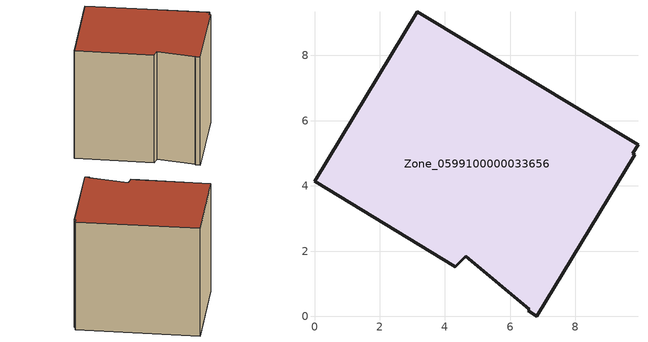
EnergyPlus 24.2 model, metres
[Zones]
Zone_0599100000033656
 floor ground (C_G): 6.82,0 6.55,0.17 6.58,0.22 4.63,1.84 4.32,1.52 0,4.14 3.15,9.34 9.92,5.26 9.75,5 9.82,4.96 z0
 wall outside (C_F): 9.92,5.26 3.15,9.34 0,4.14 4.32,1.52 4.63,1.84 6.58,0.22 6.55,0.17 6.82,0 9.82,4.96 9.75,5 9.92,5.26 z0:7.65
 roof outside (C_R): 6.55,0.17 6.82,0 9.82,4.96 9.75,5 9.92,5.26 3.15,9.34 0,4.14 4.32,1.52 4.63,1.84 6.58,0.22 z7.65
[BUILDING]
Pand.0599100000033656: North Axis=0; Terrain=City; Loads Convergence Tolerance Value=0.04; Temperature Convergence Tolerance Value=0.4; Solar Distribution=FullExterior; Maximum Number of Warmup Days=25; Minimum Number of Warmup Days=1
[Site:Location]
Rotterdam.The.Hague.AP_ZH_NLD Design_Conditions: Latitude=51.96; Longitude=4.45; Time Zone=1; Elevation=-4.5
[SITE:GROUNDTEMPERATURE:BUILDINGSURFACE]
18, 18, 18, 18, 18, 18, 18, 18, 18, 18, 18, 18
[MATERIAL] Thermal Absorptance=0.9; Solar Absorptance=0.7; Visible Absorptance=0.7
Name | Roughness | Thickness | Conductivity | Density | Specific Heat
G.TC.1946-1964 | MediumSmooth | 0.15 | 1 | 540 | 1210
F.TC.1946-1964 | Rough | 0.3 | 0.857143 | 1920 | 840
R.TC.1946-1964 | MediumRough | 0.2 | 0.235294 | 1500 | 1000
[CONSTRUCTION]
C_G: G.TC.1946-1964
C_F: F.TC.1946-1964
C_R: R.TC.1946-1964
[ZONE]
Zone_0599100000033656: Type=1; Multiplier=1; Ceiling Height=Autocalculate; Volume=Autocalculate; Floor Area=autocalculate; Part of Total Floor Area=Yes
[ZONEINFILTRATION:DESIGNFLOWRATE]
Infil_Zone_0599100000033656: Zone or ZoneList or Space or SpaceList=Zone_0599100000033656; Schedule=AlwaysOn; Design Flow Rate Calculation Method=Flow/Area; Flow Rate per Floor Area=0.003; Constant Term Coefficient=1; Temperature Term Coefficient=0; Velocity Term Coefficient=0; Velocity Squared Term Coefficient=0
[HVACTEMPLATE:ZONE:IDEALLOADSAIRSYSTEM]
Zone_0599100000033656: Maximum Heating Supply Air Temperature=50; Minimum Cooling Supply Air Temperature=13; Maximum Heating Supply Air Humidity Ratio=0.0156; Minimum Cooling Supply Air Humidity Ratio=0.0077; Heating Limit=NoLimit; Cooling Limit=NoLimit; Dehumidification Control Type=ConstantSensibleHeatRatio; Cooling Sensible Heat Ratio=0.7; Dehumidification Setpoint=60; Humidification Control Type=None; Humidification Setpoint=30; Outdoor Air Method=None; Outdoor Air Flow Rate per Person=0.00944; Outdoor Air Flow Rate per Zone Floor Area=0; Outdoor Air Flow Rate per Zone=0; Demand Controlled Ventilation Type=None; Outdoor Air Economizer Type=NoEconomizer; Heat Recovery Type=None; Sensible Heat Recovery Effectiveness=0.7; Latent Heat Recovery Effectiveness=0.65
[ZONECONTROL:THERMOSTAT]
ThermostatControl_Zone_0599100000033656: Zone or ZoneList=Zone_0599100000033656; Control Type Schedule=DualSetpointControlType; Control 1=Thermostat_Zone_0599100000033656; Temperature Difference Between Cutout And Setpoint=0
[THERMOSTATSETPOINT:DUALSETPOINT]
Thermostat_Zone_0599100000033656: Heating Setpoint Temperature Schedule=HeatingSetpoint_Zone_0599100000033656; Cooling Setpoint Temperature Schedule=CoolingSetpoint_Zone_0599100000033656
[SCHEDULE:COMPACT]
HeatingSetpoint_Zone_0599100000033656: Through: 12/31, For: AllDays, Until: 24:00, 21
CoolingSetpoint_Zone_0599100000033656: Through: 12/31, For: AllDays, Until: 24:00, 24
DualSetpointControlType: Through: 12/31, For: AllDays, Until: 24:00, 4
AlwaysOn: Through: 12/31, For: AllDays, Until: 24:00, 1
